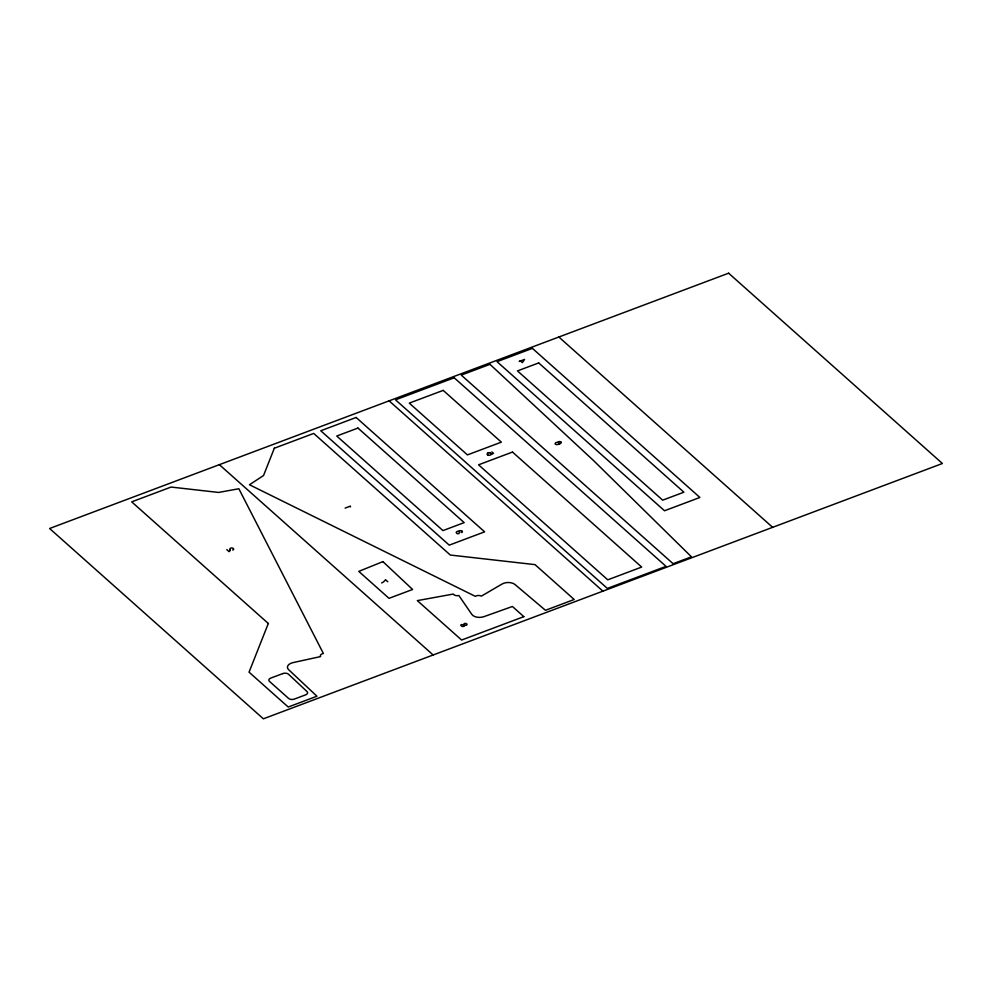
<?xml version="1.0" encoding="UTF-8"?>
<svg xmlns="http://www.w3.org/2000/svg" width="992" height="992" viewBox="0 0 992 992"><rect width="100%" height="100%" fill="white"/><g stroke="black" fill="none" stroke-linecap="round" stroke-linejoin="round"><path stroke-width="1.49" d="M350.387 506.912L350.449 506.094L345.142 508.09M558.794 444.329L559.166 443.002L557.715 442.296M229.152 551.515L229.177 551.502A3.36 1.922 -1.4 0 0 230.144 550.25A3.36 1.91 -1.4 0 0 230.119 549.928M381.66 582.936L381.994 582.775A6.87 3.918 -1.4 0 0 382.763 582.378L383.743 581.672A5.196 2.964 -1.4 0 0 384.14 581.287L385.169 580.196A2.74 1.562 -1.4 0 1 385.367 580.01M519.188 361.46L524.557 359.439L522.375 362.65L520.13 360.654M490.036 455.179L489.899 455.216A2.567 1.463 -1.4 0 1 489.416 455.291A1.996 1.141 -1.4 0 1 488.845 455.303A1.438 0.818 -1.4 0 1 488.188 455.179M459.147 533.584L458.031 533.733A1.55 0.893 -1.4 0 1 457.399 533.634L456.853 533.386A2.951 1.686 -1.4 0 1 456.605 533.2A2.306 1.314 -1.4 0 1 456.27 532.431A1.724 0.98 -1.4 0 1 456.952 531.625A3.398 1.947 -1.4 0 1 457.523 531.464L458.006 531.39M558.856 337.02L772.644 527.335M491.821 451.881L493.495 453.356L490.99 454.671A2.492 1.426 -1.4 0 0 491.052 454.299L491.077 454.076A4.563 2.604 -1.4 0 0 490.966 453.629A2.629 1.5 -1.4 0 0 490.817 453.369A2.158 1.24 -1.4 0 0 489.998 452.922M389.1 400.842L602.9 591.158M459.941 532.419L459.06 531.514M385.64 579.836L387.798 581.758M219.356 464.665L433.144 654.98M226.784 549.593L229.028 551.577M560.864 442.048L561.162 442.444A1.761 1.004 -1.4 0 1 561.187 442.841L559.86 443.92A8.494 4.848 -1.4 0 1 558.893 444.292L556.76 444.639A1.699 0.967 -1.4 0 1 556.152 444.503L555.793 444.342A2.691 1.538 -1.4 0 1 555.483 444.118M230.082 549.816L230.045 549.68A4.216 2.406 -1.4 0 1 229.946 548.688A1.352 0.769 -1.4 0 1 230.206 548.39A1.736 0.992 -1.4 0 1 232.661 548.154A2.468 1.414 -1.4 0 1 233.542 549.047M488.2 455.154A2.331 1.339 -1.4 0 1 487.109 454.2A2.368 1.352 -1.4 0 1 487.742 453.22M487.618 453.183A2.331 1.339 -1.4 0 1 490.036 452.699M555.421 444.131A2.133 1.215 -1.4 0 1 555.607 442.854A2.133 1.215 -1.4 0 1 557.69 442.345M558.57 441.676A1.823 1.042 -1.4 0 1 560.914 442.023M461.677 532.58A3.038 1.736 -1.4 0 0 462.086 532.32A1.711 0.967 -1.4 0 0 462.322 531.514L462.21 531.365A2.84 1.624 -1.4 0 0 461.962 531.104M458.874 531.514A1.612 0.918 -1.4 0 1 460.164 530.695A1.612 0.918 -1.4 0 1 461.875 531.129M458.118 531.253A2.517 1.438 -1.4 0 1 459.395 532.022M233.504 549.047A1.947 1.104 -1.4 0 1 233.269 549.828L233.083 549.89A4.811 2.74 -1.4 0 1 232.736 550.089M464.69 625.617L463.425 626.448A1.711 0.98 -1.4 0 1 462.656 626.473A1.947 1.116 -1.4 0 1 461.801 626.262L460.982 625.605A1.996 1.141 -1.4 0 1 460.883 625.183A1.823 1.042 -1.4 0 1 460.945 624.96A1.686 0.967 -1.4 0 1 461.292 624.576L466.116 625.307A1.686 0.967 -1.4 0 0 466.538 625.134A1.426 0.818 -1.4 0 0 466.885 624.824L466.934 624.724A1.848 1.054 -1.4 0 0 466.848 624.067L466.773 623.98A2.406 1.364 -1.4 0 0 466.463 623.732A1.773 1.017 -1.4 0 0 465.632 623.422L465.298 623.398A1.426 0.806 -1.4 0 0 464.802 623.422L463.785 624.067L464.69 625.617M274.338 448.223L263.537 475.528L249.463 484.753L475.304 596.328A4.179 2.381 -1.4 0 1 481.38 596.13L502.15 583.978A8.358 4.774 -1.4 0 1 515.009 584.524L545.476 610.303L574.194 599.49L535.035 564.634L450.306 555.036L313.695 433.43L274.338 448.223M268.311 623.472L249.054 672.167L288.213 707.023L316.944 696.223L288.598 669.65A8.358 4.774 -1.4 0 1 292.962 662.631L320.59 656.58A4.179 2.381 -1.4 0 1 323.367 653.455L238.849 488.746L218.562 492.441L171.058 487.06L131.7 501.865L268.311 623.472M728.612 273.184L49.6 528.5L263.388 718.816L942.4 463.5L728.612 273.184M454.187 377.778L395.523 399.838L607.364 588.43L666.041 566.37L454.187 377.778M489.961 364.324L461.268 375.125L673.109 563.716L691.449 556.822L593.464 460.486L489.961 364.324M532.406 348.366L497.042 361.671L664.516 510.756L699.881 497.463L532.406 348.366M356.128 417.471L320.763 430.764L449.252 545.141L484.617 531.848L356.128 417.471M443.188 390.377L409.274 403.124L467.43 454.906L501.344 442.147L443.188 390.377M357.963 428.06L336.747 436.034L442.953 530.596L464.182 522.61L357.963 428.06M538.693 362.923L517.477 370.909L662.681 500.166L683.897 492.193L538.693 362.923M512.48 452.054L478.566 464.814L607.761 579.824L641.675 567.064L512.48 452.054M382.9 561.621L358.769 571.392L389.025 598.337L412.598 589.471L382.9 561.621M282.77 673.58L270.791 678.082A4.179 2.381 -1.4 0 0 269.489 681.405L288.61 698.43A4.179 2.381 -1.4 0 0 294.376 699.075L305.66 694.834A4.179 2.381 -1.4 0 0 307.024 691.573L288.585 674.287A4.179 2.381 -1.4 0 0 282.77 673.58M523.838 616.652L461.627 640.038L417.334 600.619L453.332 594.047A4.179 2.381 -1.4 0 0 458.85 595.522L471.894 614.482A8.358 4.774 -1.4 0 0 483.96 616.652L512.418 606.484L523.838 616.652"/></g></svg>
